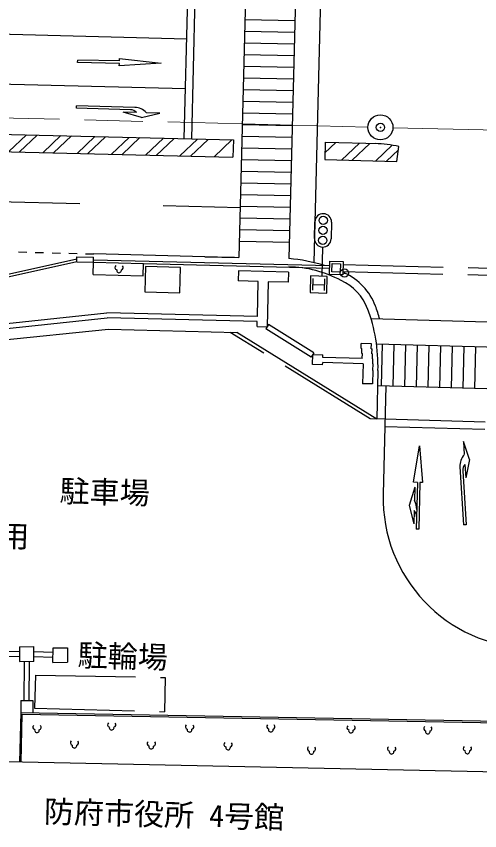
# Model space of a CAD drawing. Units: millimetres, scale not verified. Extents: x 40000 to 680000, y 20000 to 380000.
# Drawn here: x 442184 to 469960, y 239047 to 287893 of the extents above; entities that cross this region are included whole.
import ezdxf
from ezdxf.enums import TextEntityAlignment as Align

# ---------------------------------------------------------------- set-up
doc = ezdxf.new("R2010")
doc.units = ezdxf.units.MM
doc.header["$LTSCALE"] = 1000
doc.header["$PDMODE"] = 32
doc.header["$PDSIZE"] = 500
doc.linetypes.add('CHAIN', pattern=[18.5, 12, -1.5, 3.5, -1.5])
doc.linetypes.add('DASHED', pattern=[7.5, 6, -1.5])
for name, color, linetype, lineweight in [('M-BGD', 7, 'Continuous', 25), ('M-BGD-EXST', 7, 'Continuous', 25), ('M-BMK', 2, 'CHAIN', 13), ('M-BMK-SRVR', 3, 'Continuous', 25), ('M-STR-STRC', 7, 'Continuous', 25)]:
    doc.layers.add(name, color=color, linetype=linetype, lineweight=lineweight)
doc.layers.add('M-BMK-HTXT', color=7, linetype='Continuous')
doc.layers.add('M-OTRS', color=6, linetype='Continuous')
doc.styles.add('ＭＳ ゴシック', font='')
doc.styles.get('ＭＳ ゴシック').set_extended_font_data('MS Gothic')

msp = doc.modelspace()

# ---------------------------------------------------------------- linework, layer by layer
at = {"layer": 'M-BGD'}
for p, q in [((445813, 273323), (435718, 271068)), ((445811, 273169), (435751, 270922)), ((445809, 273169), (445816, 273469)), ((445811, 273169), (446808, 273144)), ((445816, 273469), (446816, 273444)), ((446789, 272404), (446808, 273144)), ((446808, 273144), (446816, 273444)), ((446808, 273144), (449807, 273068)), ((446812, 273294), (460965, 272937)), ((449788, 272328), (449807, 273068)), ((449807, 273068), (460962, 272787)), ((460952, 272415), (460973, 273215)), ((460973, 273215), (461772, 273194)), ((461106, 272561), (461119, 273061)), ((461119, 273061), (461619, 273048)), ((461619, 273048), (461606, 272548)), ((461772, 273194), (461752, 272395)), ((449920, 272884), (449881, 271364)), ((452020, 272829), (449920, 272884)), ((451980, 271310), (452020, 272829)), ((455504, 272617), (455489, 272017)), ((458503, 272541), (455504, 272617)), ((461606, 272548), (461106, 272561)), ((446789, 272404), (449788, 272328)), ((458503, 272541), (458488, 271941)), ((461752, 272395), (460952, 272415)), ((456689, 271987), (455489, 272017)), ((456636, 269887), (456689, 271987)), ((457289, 271972), (457221, 269272)), ((458488, 271941), (457289, 271972)), ((449881, 271364), (451980, 271310)), ((435691, 268522), (447640, 269816)), ((435698, 268822), (447609, 270115)), ((456636, 269887), (447609, 270115)), ((456628, 269587), (447622, 269814)), ((456621, 269287), (456628, 269587)), ((456621, 269287), (457221, 269272)), ((457300, 269400), (457142, 269145)), ((459866, 267457), (457142, 269145)), ((460024, 267713), (457300, 269400)), ((435675, 267923), (447709, 269120)), ((447709, 269120), (455407, 268926)), ((463788, 263735), (455407, 268926)), ((462853, 267961), (462861, 268261)), ((463470, 268245), (462861, 268261)), ((463462, 267945), (463470, 268245)), ((460024, 267713), (459866, 267457)), ((462853, 267961), (462902, 267959)), ((462894, 267660), (462902, 267959)), ((463462, 267945), (463507, 267944)), ((463500, 267644), (463507, 267944)), ((459947, 267014), (459963, 267614)), ((459963, 267614), (460562, 267598)), ((460558, 267420), (460562, 267598)), ((462924, 267359), (460558, 267420)), ((462894, 267660), (462932, 267659)), ((462924, 267359), (462932, 267659)), ((463500, 267644), (463535, 267643)), ((463528, 267343), (463535, 267643)), ((463528, 267343), (463554, 267342)), ((463546, 267042), (463554, 267342)), ((460547, 266998), (459947, 267014)), ((460547, 266998), (460550, 267120)), ((462972, 267057), (460550, 267120)), ((462972, 267057), (462941, 265858)), ((463546, 267042), (463572, 267042)), ((463562, 266651), (463572, 267042)), ((463562, 266651), (463541, 265842)), ((463861, 266640), (463788, 263735)), ((463541, 265842), (462941, 265858)), ((442381, 250067), (443241, 250102)), ((443243, 249205), (443241, 250102)), ((442381, 250067), (442382, 249203)), ((444382, 249145), (444385, 250019)), ((444385, 250019), (445260, 250021)), ((445260, 250021), (445257, 249147)), ((443243, 249205), (442384, 249170)), ((444382, 249145), (445263, 249147)), ((442465, 246859), (442462, 246165)), ((442465, 246859), (443172, 246861)), ((443172, 246861), (443168, 246162)), ((442448, 246140), (442373, 243155)), ((442448, 246140), (474619, 245549)), ((442473, 243152), (442545, 246038)), ((442545, 246038), (474610, 245449)), ((474491, 242495), (441594, 243171))]:
    msp.add_line(p, q, dxfattribs=at)
at = {"layer": 'M-BGD', "linetype": 'DASHED'}
for p, q in [((461757, 272587), (479733, 272134)), ((461768, 273007), (479744, 272554)), ((463391, 263746), (455011, 268936)), ((464288, 263721), (463391, 263746)), ((430662, 249971), (442381, 249791)), ((430667, 249671), (442382, 249491)), ((443242, 249800), (444384, 249748)), ((442648, 249181), (442645, 246860)), ((442948, 249193), (442945, 246860)), ((443242, 249499), (444383, 249447)), ((443327, 248386), (443272, 246394)), ((443327, 248386), (451117, 248238)), ((451117, 248238), (451061, 246180)), ((443272, 246394), (451061, 246180))]:
    msp.add_line(p, q, dxfattribs=at)
at = {"layer": 'M-BGD'}
for centre, radius, start, end in [((448240, 272834), 144, 129.1119, 255.98), ((448342, 272657), 142, 164.8242, 12.1952), ((448453, 272828), 144, 281.0378, 47.9091), ((458542, 266482), 6367, 60.7922, 90.3158), ((460427, 269299), 3000, 20.3647, 65.9768), ((453865, 266893), 10000, 358.555, 20.3421), ((443321, 245253), 144, 129.1119, 255.98), ((443534, 245247), 144, 281.0378, 47.9091), ((447797, 245403), 144, 129.1107, 255.9812), ((447899, 245227), 142, 164.8242, 12.1952), ((448009, 245398), 144, 281.0382, 47.9087), ((452466, 245282), 144, 129.1107, 255.9812), ((452678, 245276), 144, 281.0382, 47.9087), ((457339, 245289), 144, 129.1123, 255.9796), ((457551, 245283), 144, 281.0382, 47.9087), ((462143, 245230), 144, 129.1107, 255.9812), ((462355, 245225), 144, 281.0398, 47.9071), ((466747, 245177), 144, 129.1119, 255.98), ((466959, 245172), 144, 281.0378, 47.9091), ((443423, 245076), 142, 164.8242, 12.1952), ((452568, 245105), 142, 164.8242, 12.1952), ((457440, 245112), 142, 164.8242, 12.1952), ((462244, 245054), 142, 164.8242, 12.1952), ((466848, 245001), 142, 164.8242, 12.1952), ((445566, 244327), 144, 129.1107, 255.9812), ((445779, 244321), 144, 281.0382, 47.9087), ((450170, 244274), 144, 129.1107, 255.9812), ((450383, 244268), 144, 281.0382, 47.9087), ((454774, 244221), 144, 129.1107, 255.9812), ((454987, 244215), 144, 281.0382, 47.9087), ((445668, 244150), 142, 164.8242, 12.1952), ((450272, 244097), 142, 164.8242, 12.1952), ((454876, 244044), 142, 164.8242, 12.1952), ((459773, 243957), 144, 129.1107, 255.9812), ((459875, 243780), 142, 164.8242, 12.1952), ((459986, 243952), 144, 281.0398, 47.9071), ((464579, 243966), 144, 129.1107, 255.9812), ((464681, 243789), 142, 164.8242, 12.1952), ((464792, 243960), 144, 281.0382, 47.9087), ((469118, 243981), 144, 129.1103, 255.9816), ((469220, 243804), 142, 164.8242, 12.1952), ((469331, 243975), 144, 281.0394, 47.9075)]:
    msp.add_arc(centre, radius, start, end, dxfattribs=at)
msp.add_point((461852, 272496), dxfattribs=at)
at = {"layer": 'M-BGD-EXST'}
for p, q in [((459820, 272317), (459794, 271318)), ((460820, 272291), (459820, 272317)), ((459953, 271465), (459971, 272164)), ((460654, 271443), (460672, 272143)), ((460794, 271292), (460820, 272291)), ((459962, 271815), (460662, 271796)), ((459794, 271318), (460794, 271292))]:
    msp.add_line(p, q, dxfattribs=at)
at = {"layer": 'M-BMK'}
for p, q in [((463262, 281251), (364793, 283733)), ((495022, 280450), (464762, 281213))]:
    msp.add_line(p, q, dxfattribs=at)
at = {"layer": 'M-BMK-SRVR'}
msp.add_circle((464012, 281232), 750, dxfattribs=at)
at = {"layer": 'M-OTRS'}
msp.add_point((464012, 281232), dxfattribs=at)
at = {"layer": 'M-STR-STRC'}
for p, q in [((452249, 280548), (452476, 289546)), ((452699, 280537), (452926, 289534)), ((455925, 289459), (455521, 273433)), ((458924, 289383), (458520, 273363)), ((460423, 289345), (460014, 273119)), ((455882, 287709), (458881, 287638)), ((408268, 287659), (452400, 286547)), ((455865, 287009), (458864, 286938)), ((455849, 286309), (458848, 286238)), ((445862, 285115), (445865, 285265)), ((448365, 285212), (445865, 285265)), ((448365, 285212), (448368, 285362)), ((448368, 285362), (450863, 285084)), ((455832, 285609), (458831, 285538)), ((448362, 285062), (445862, 285115)), ((450863, 285084), (448358, 284912)), ((448358, 284912), (448362, 285062)), ((455816, 284909), (458815, 284839)), ((452324, 283545), (408193, 284658)), ((455799, 284209), (458798, 284139)), ((455783, 283510), (458782, 283439)), ((445794, 282381), (445798, 282531)), ((449035, 282286), (445794, 282381)), ((449282, 282429), (445798, 282531)), ((455766, 282810), (458765, 282739)), ((449388, 282126), (448588, 282149)), ((449679, 281817), (448588, 282149)), ((449679, 281817), (450787, 282085)), ((450787, 282085), (449987, 282108)), ((455750, 282110), (458749, 282039)), ((414895, 281490), (455198, 280474)), ((455733, 281410), (458732, 281340)), ((441736, 279774), (442801, 280787)), ((442372, 279758), (443438, 280771)), ((443786, 279722), (444851, 280735)), ((444422, 279706), (445488, 280719)), ((445836, 279670), (446901, 280683)), ((446472, 279654), (447538, 280667)), ((447886, 279619), (448951, 280632)), ((448522, 279602), (449587, 280616)), ((449936, 279567), (451001, 280580)), ((450572, 279551), (451637, 280564)), ((451986, 279515), (453051, 280528)), ((452622, 279499), (453687, 280512)), ((454036, 279463), (455101, 280477)), ((455198, 280474), (455172, 279435)), ((455716, 280710), (458716, 280640)), ((418538, 280358), (455172, 279435)), ((455700, 280011), (458699, 279940)), ((460696, 280335), (460670, 279296)), ((460680, 279699), (461332, 280319)), ((460696, 280335), (463946, 280254)), ((461681, 279271), (462746, 280284)), ((462317, 279255), (463382, 280268)), ((463731, 279219), (464720, 280160)), ((464367, 279203), (465092, 279893)), ((464990, 279187), (465119, 280079)), ((455683, 279311), (458683, 279240)), ((460670, 279296), (465001, 279187)), ((455667, 278611), (458666, 278540)), ((455650, 277911), (458650, 277840)), ((455634, 277211), (458633, 277141)), ((441001, 276791), (445999, 276665)), ((450997, 276539), (455596, 276423)), ((455617, 276512), (458617, 276441)), ((455601, 275812), (458600, 275741)), ((460054, 274568), (460080, 275568)), ((461080, 275542), (461054, 274542)), ((455584, 275112), (458584, 275041)), ((455568, 274412), (458567, 274341)), ((460541, 274055), (460495, 272306)), ((442325, 273757), (442825, 273744)), ((443324, 273732), (443824, 273719)), ((444324, 273706), (444824, 273694)), ((445324, 273681), (445824, 273669)), ((446324, 273656), (446823, 273643)), ((453480, 273476), (446823, 273643)), ((477472, 269364), (463449, 269746)), ((477049, 267875), (463774, 268237)), ((464114, 268228), (464049, 265728)), ((464813, 268209), (464748, 265709)), ((465513, 268190), (465448, 265690)), ((466213, 268170), (466148, 265671)), ((466913, 268151), (466848, 265652)), ((467612, 268132), (467547, 265633)), ((468312, 268113), (468247, 265614)), ((469012, 268094), (468947, 265595)), ((469711, 268075), (469646, 265576)), ((476863, 265379), (463839, 265734)), ((464338, 265721), (464174, 259223)), ((470286, 263558), (464288, 263721)), ((470274, 263108), (464277, 263271)), ((469351, 261320), (468984, 262399)), ((468984, 262399), (469033, 261601)), ((466000, 259946), (466355, 262138)), ((466355, 262138), (466525, 259933)), ((468778, 260869), (468994, 257390)), ((469070, 261002), (469120, 260203)), ((469351, 261320), (469120, 260203)), ((468943, 260636), (469144, 257400)), ((466225, 259940), (466000, 259946)), ((466225, 259940), (466154, 257141)), ((466375, 259937), (466304, 257137)), ((466525, 259933), (466375, 259937)), ((466068, 259644), (465740, 258552)), ((466068, 259644), (466047, 258844)), ((465740, 258552), (466012, 257445)), ((466032, 258245), (466012, 257445)), ((466304, 257137), (466154, 257141)), ((469144, 257400), (468994, 257390))]:
    msp.add_line(p, q, dxfattribs=at)
for centre in [(460582, 275655), (460567, 275055), (460551, 274455)]:
    msp.add_circle(centre, 250, dxfattribs=at)
for centre, radius, start, end in [((449253, 281429), 1000, 42.7527, 88.3256), ((449021, 281786), 500, 42.755, 88.326), ((463528, 273262), 7000, 76.8609, 88.5559), ((460580, 275555), 500, 358.5097, 178.5097), ((460554, 274555), 500, 178.5097, 358.5097), ((459780, 523396), 250000, 268.55594, 269.02375), ((457578, 262906), 10500, 72.9608, 84.8518), ((460427, 269299), 3500, 20.3409, 65.9771), ((453864, 266866), 10500, 15.8423, 20.3427), ((469776, 260931), 1000, 137.982, 183.5549), ((469442, 260667), 500, 137.9843, 183.5554), ((473172, 258996), 9000, 178.5549, 268.5549), ((465184, 258339), 1000, 358.5531, 30.341), ((465673, 257896), 500, 358.552, 44.126)]:
    msp.add_arc(centre, radius, start, end, dxfattribs=at)

# ---------------------------------------------------------------- texts
at = {"layer": 'M-BMK-HTXT', "style": 'ＭＳ ゴシック'}
for s, p in [('駐車場', (444758, 258375)), ('防府市役所 4号館', (443817, 239154))]:
    msp.add_text(s, height=1320, rotation=358.51, dxfattribs=at).set_placement(p, align=Align.BOTTOM_LEFT)
for s, p in [('身障者用', (439336, 255730)), ('駐輪場', (448539, 248453))]:
    msp.add_text(s, height=1320, rotation=358.51, dxfattribs=at).set_placement(p, align=Align.BOTTOM_CENTER)

doc.saveas('drawing.dxf')
